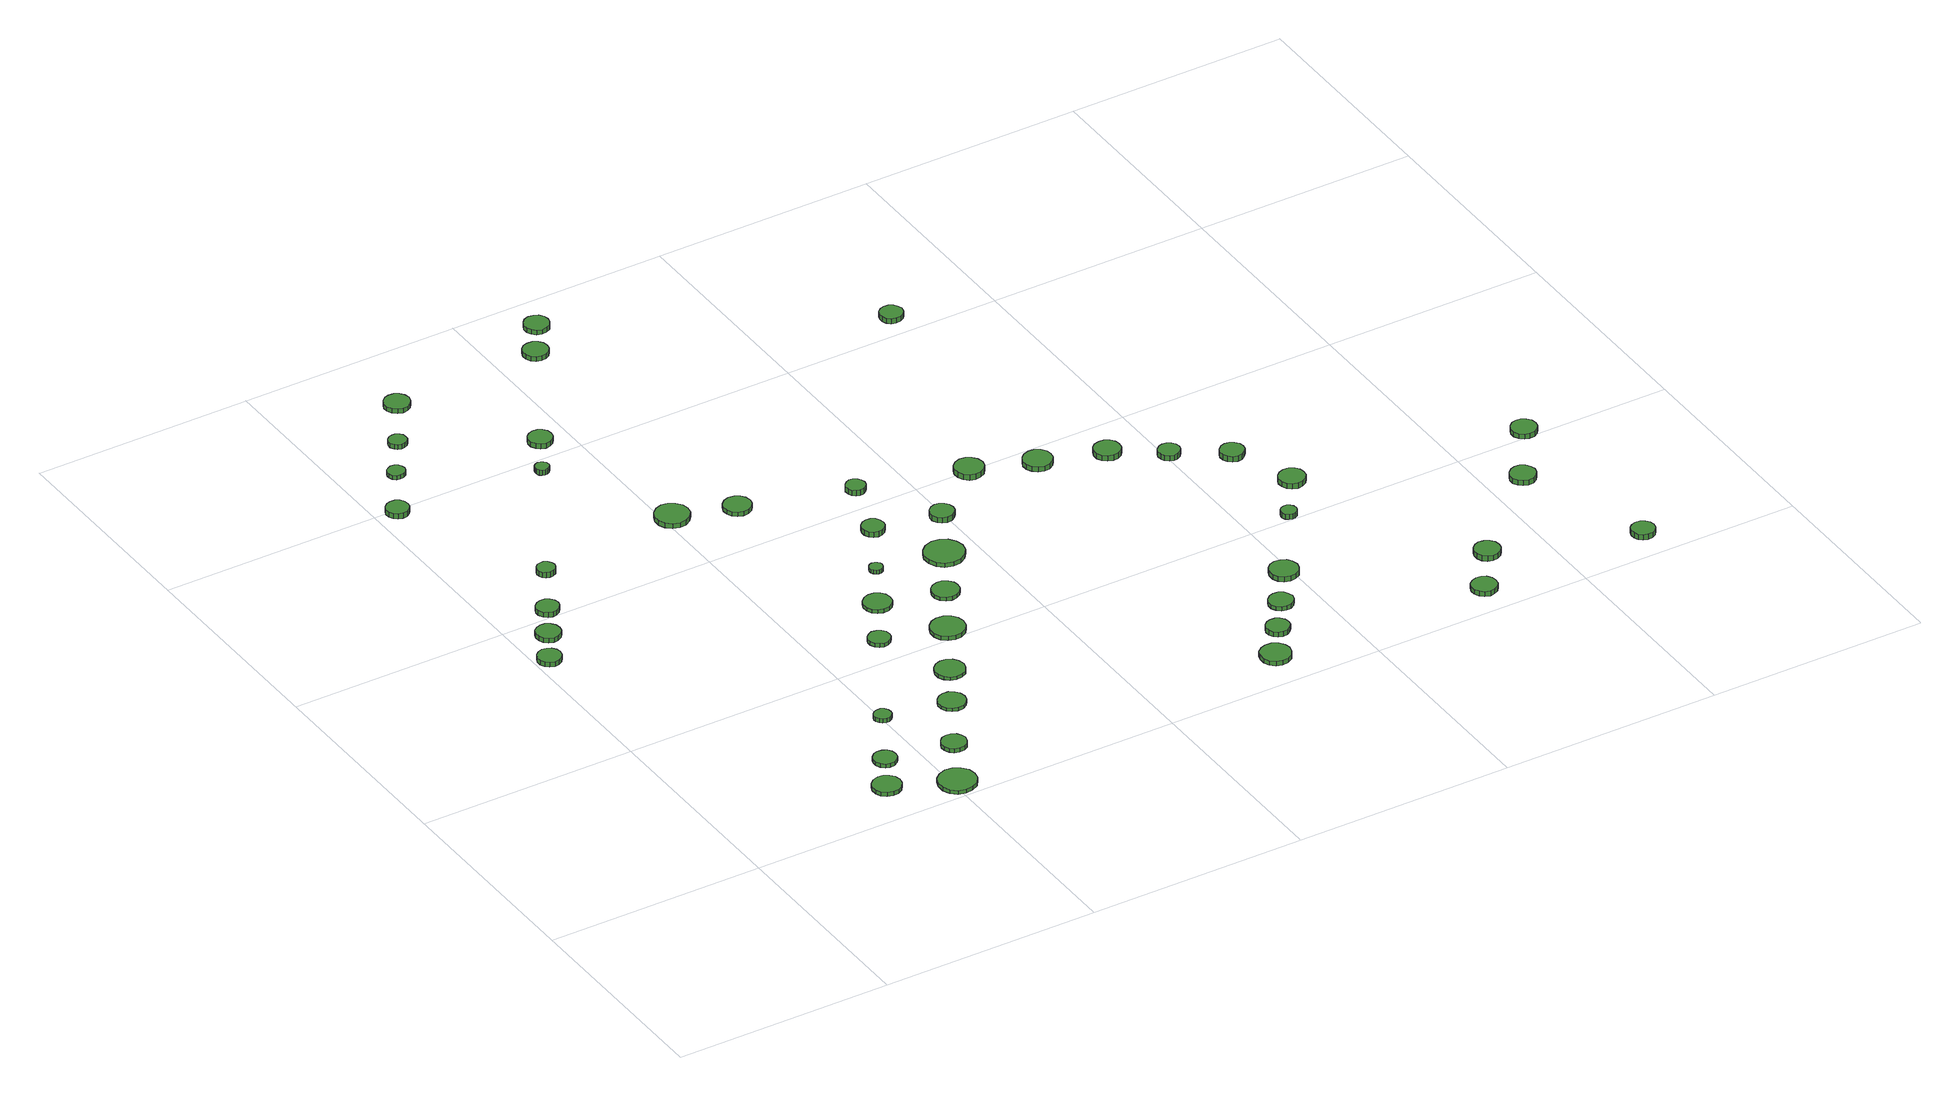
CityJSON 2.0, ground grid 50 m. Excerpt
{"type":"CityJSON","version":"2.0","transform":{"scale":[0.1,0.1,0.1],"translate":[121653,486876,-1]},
"CityObjects":{
"tree1":{"type":"SolitaryVegetationObject","attributes":{"function":"something"},"geometry":[{"type":"MultiSurface","lod":"1","boundaries":[[[0,1,2,3,4,5,6,7,8,9,10,11,12,13,14]],[[15,16,17,18,19,20,21,22,23,24,25,26,27,28,29]],[[0,29,28,1]],[[1,28,27,2]],[[2,27,26,3]],[[3,26,25,4]],[[4,25,24,5]],[[5,24,23,6]],[[6,23,22,7]],[[7,22,21,8]],[[8,21,20,9]],[[9,20,19,10]],[[10,19,18,11]],[[11,18,17,12]],[[12,17,16,13]],[[13,16,15,14]],[[14,15,29,0]]]}]},
"tree2":{"type":"SolitaryVegetationObject","attributes":{"function":"something"},"geometry":[{"type":"MultiSurface","lod":"1","boundaries":[[[30,31,32,33,34,35,36,37,38,39,40,41,42,43,44]],[[45,46,47,48,49,50,51,52,53,54,55,56,57,58,59]],[[30,59,58,31]],[[31,58,57,32]],[[32,57,56,33]],[[33,56,55,34]],[[34,55,54,35]],[[35,54,53,36]],[[36,53,52,37]],[[37,52,51,38]],[[38,51,50,39]],[[39,50,49,40]],[[40,49,48,41]],[[41,48,47,42]],[[42,47,46,43]],[[43,46,45,44]],[[44,45,59,30]]]}]},
"tree3":{"type":"SolitaryVegetationObject","attributes":{"function":"something"},"geometry":[{"type":"MultiSurface","lod":"1","boundaries":[[[60,61,62,63,64,65,66,67,68,69,70,71,72,73,74]],[[75,76,77,78,79,80,81,82,83,84,85,86,87,88,89]],[[60,89,88,61]],[[61,88,87,62]],[[62,87,86,63]],[[63,86,85,64]],[[64,85,84,65]],[[65,84,83,66]],[[66,83,82,67]],[[67,82,81,68]],[[68,81,80,69]],[[69,80,79,70]],[[70,79,78,71]],[[71,78,77,72]],[[72,77,76,73]],[[73,76,75,74]],[[74,75,89,60]]]}]},
"tree4":{"type":"SolitaryVegetationObject","attributes":{"function":"something"},"geometry":[{"type":"MultiSurface","lod":"1","boundaries":[[[90,91,92,93,94,95,96,97,98,99,100,101,102,103,104]],[[105,106,107,108,109,110,111,112,113,114,115,116,117,118,119]],[[90,119,118,91]],[[91,118,117,92]],[[92,117,116,93]],[[93,116,115,94]],[[94,115,114,95]],[[95,114,113,96]],[[96,113,112,97]],[[97,112,111,98]],[[98,111,110,99]],[[99,110,109,100]],[[100,109,108,101]],[[101,108,107,102]],[[102,107,106,103]],[[103,106,105,104]],[[104,105,119,90]]]}]},
"tree5":{"type":"SolitaryVegetationObject","attributes":{"function":"something"},"geometry":[{"type":"MultiSurface","lod":"1","boundaries":[[[120,121,122,123,124,125,126,127,128,129,130,131,132,133,134]],[[135,136,137,138,139,140,141,142,143,144,145,146,147,148,149]],[[120,149,148,121]],[[121,148,147,122]],[[122,147,146,123]],[[123,146,145,124]],[[124,145,144,125]],[[125,144,143,126]],[[126,143,142,127]],[[127,142,141,128]],[[128,141,140,129]],[[129,140,139,130]],[[130,139,138,131]],[[131,138,137,132]],[[132,137,136,133]],[[133,136,135,134]],[[134,135,149,120]]]}]},
"tree6":{"type":"SolitaryVegetationObject","attributes":{"function":"something"},"geometry":[{"type":"MultiSurface","lod":"1","boundaries":[[[150,151,152,153,154,155,156,157,158,159,160,161,162,163,164]],[[165,166,167,168,169,170,171,172,173,174,175,176,177,178,179]],[[150,179,178,151]],[[151,178,177,152]],[[152,177,176,153]],[[153,176,175,154]],[[154,175,174,155]],[[155,174,173,156]],[[156,173,172,157]],[[157,172,171,158]],[[158,171,170,159]],[[159,170,169,160]],[[160,169,168,161]],[[161,168,167,162]],[[162,167,166,163]],[[163,166,165,164]],[[164,165,179,150]]]}]},
"tree7":{"type":"SolitaryVegetationObject","attributes":{"function":"something"},"geometry":[{"type":"MultiSurface","lod":"1","boundaries":[[[180,181,182,183,184,185,186,187,188,189,190,191,192,193,194]],[[195,196,197,198,199,200,201,202,203,204,205,206,207,208,209]],[[180,209,208,181]],[[181,208,207,182]],[[182,207,206,183]],[[183,206,205,184]],[[184,205,204,185]],[[185,204,203,186]],[[186,203,202,187]],[[187,202,201,188]],[[188,201,200,189]],[[189,200,199,190]],[[190,199,198,191]],[[191,198,197,192]],[[192,197,196,193]],[[193,196,195,194]],[[194,195,209,180]]]}]},
"tree8":{"type":"SolitaryVegetationObject","attributes":{"function":"something"},"geometry":[{"type":"MultiSurface","lod":"1","boundaries":[[[210,211,212,213,214,215,216,217,218,219,220,221,222,223,224]],[[225,226,227,228,229,230,231,232,233,234,235,236,237,238,239]],[[210,239,238,211]],[[211,238,237,212]],[[212,237,236,213]],[[213,236,235,214]],[[214,235,234,215]],[[215,234,233,216]],[[216,233,232,217]],[[217,232,231,218]],[[218,231,230,219]],[[219,230,229,220]],[[220,229,228,221]],[[221,228,227,222]],[[222,227,226,223]],[[223,226,225,224]],[[224,225,239,210]]]}]},
"tree9":{"type":"SolitaryVegetationObject","attributes":{"function":"something"},"geometry":[{"type":"MultiSurface","lod":"1","boundaries":[[[240,241,242,243,244,245,246,247,248,249,250,251,252,253,254]],[[255,256,257,258,259,260,261,262,263,264,265,266,267,268,269]],[[240,269,268,241]],[[241,268,267,242]],[[242,267,266,243]],[[243,266,265,244]],[[244,265,264,245]],[[245,264,263,246]],[[246,263,262,247]],[[247,262,261,248]],[[248,261,260,249]],[[249,260,259,250]],[[250,259,258,251]],[[251,258,257,252]],[[252,257,256,253]],[[253,256,255,254]],[[254,255,269,240]]]}]},
"tree10":{"type":"SolitaryVegetationObject","attributes":{"function":"something"},"geometry":[{"type":"MultiSurface","lod":"1","boundaries":[[[270,271,272,273,274,275,276,277,278,279,280,281,282,283,284]],[[285,286,287,288,289,290,291,292,293,294,295,296,297,298,299]],[[270,299,298,271]],[[271,298,297,272]],[[272,297,296,273]],[[273,296,295,274]],[[274,295,294,275]],[[275,294,293,276]],[[276,293,292,277]],[[277,292,291,278]],[[278,291,290,279]],[[279,290,289,280]],[[280,289,288,281]],[[281,288,287,282]],[[282,287,286,283]],[[283,286,285,284]],[[284,285,299,270]]]}]},
"tree11":{"type":"SolitaryVegetationObject","attributes":{"function":"something"},"geometry":[{"type":"MultiSurface","lod":"1","boundaries":[[[300,301,302,303,304,305,306,307,308,309,310,311,312,313,314]],[[315,316,317,318,319,320,321,322,323,324,325,326,327,328,329]],[[300,329,328,301]],[[301,328,327,302]],[[302,327,326,303]],[[303,326,325,304]],[[304,325,324,305]],[[305,324,323,306]],[[306,323,322,307]],[[307,322,321,308]],[[308,321,320,309]],[[309,320,319,310]],[[310,319,318,311]],[[311,318,317,312]],[[312,317,316,313]],[[313,316,315,314]],[[314,315,329,300]]]}]},
"tree12":{"type":"SolitaryVegetationObject","attributes":{"function":"something"},"geometry":[{"type":"MultiSurface","lod":"1","boundaries":[[[330,331,332,333,334,335,336,337,338,339,340,341,342,343,344]],[[345,346,347,348,349,350,351,352,353,354,355,356,357,358,359]],[[330,359,358,331]],[[331,358,357,332]],[[332,357,356,333]],[[333,356,355,334]],[[334,355,354,335]],[[335,354,353,336]],[[336,353,352,337]],[[337,352,351,338]],[[338,351,350,339]],[[339,350,349,340]],[[340,349,348,341]],[[341,348,347,342]],[[342,347,346,343]],[[343,346,345,344]],[[344,345,359,330]]]}]},
"tree13":{"type":"SolitaryVegetationObject","attributes":{"function":"something"},"geometry":[{"type":"MultiSurface","lod":"1","boundaries":[[[360,361,362,363,364,365,366,367,368,369,370,371,372,373,374]],[[375,376,377,378,379,380,381,382,383,384,385,386,387,388,389]],[[360,389,388,361]],[[361,388,387,362]],[[362,387,386,363]],[[363,386,385,364]],[[364,385,384,365]],[[365,384,383,366]],[[366,383,382,367]],[[367,382,381,368]],[[368,381,380,369]],[[369,380,379,370]],[[370,379,378,371]],[[371,378,377,372]],[[372,377,376,373]],[[373,376,375,374]],[[374,375,389,360]]]}]},
"tree14":{"type":"SolitaryVegetationObject","attributes":{"function":"something"},"geometry":[{"type":"MultiSurface","lod":"1","boundaries":[[[390,391,392,393,394,395,396,397,398,399,400,401,402,403,404]],[[405,406,407,408,409,410,411,412,413,414,415,416,417,418,419]],[[390,419,418,391]],[[391,418,417,392]],[[392,417,416,393]],[[393,416,415,394]],[[394,415,414,395]],[[395,414,413,396]],[[396,413,412,397]],[[397,412,411,398]],[[398,411,410,399]],[[399,410,409,400]],[[400,409,408,401]],[[401,408,407,402]],[[402,407,406,403]],[[403,406,405,404]],[[404,405,419,390]]]}]},
"tree15":{"type":"SolitaryVegetationObject","attributes":{"function":"something"},"geometry":[{"type":"MultiSurface","lod":"1","boundaries":[[[420,421,422,423,424,425,426,427,428,429,430,431,432,433,434]],[[435,436,437,438,439,440,441,442,443,444,445,446,447,448,449]],[[420,449,448,421]],[[421,448,447,422]],[[422,447,446,423]],[[423,446,445,424]],[[424,445,444,425]],[[425,444,443,426]],[[426,443,442,427]],[[427,442,441,428]],[[428,441,440,429]],[[429,440,439,430]],[[430,439,438,431]],[[431,438,437,432]],[[432,437,436,433]],[[433,436,435,434]],[[434,435,449,420]]]}]},
"tree16":{"type":"SolitaryVegetationObject","attributes":{"function":"something"},"geometry":[{"type":"MultiSurface","lod":"1","boundaries":[[[450,451,452,453,454,455,456,457,458,459,460,461,462,463,464]],[[465,466,467,468,469,470,471,472,473,474,475,476,477,478,479]],[[450,479,478,451]],[[451,478,477,452]],[[452,477,476,453]],[[453,476,475,454]],[[454,475,474,455]],[[455,474,473,456]],[[456,473,472,457]],[[457,472,471,458]],[[458,471,470,459]],[[459,470,469,460]],[[460,469,468,461]],[[461,468,467,462]],[[462,467,466,463]],[[463,466,465,464]],[[464,465,479,450]]]}]},
"tree17":{"type":"SolitaryVegetationObject","attributes":{"function":"something"},"geometry":[{"type":"MultiSurface","lod":"1","boundaries":[[[480,481,482,483,484,485,486,487,488,489,490,491,492,493,494]],[[495,496,497,498,499,500,501,502,503,504,505,506,507,508,509]],[[480,509,508,481]],[[481,508,507,482]],[[482,507,506,483]],[[483,506,505,484]],[[484,505,504,485]],[[485,504,503,486]],[[486,503,502,487]],[[487,502,501,488]],[[488,501,500,489]],[[489,500,499,490]],[[490,499,498,491]],[[491,498,497,492]],[[492,497,496,493]],[[493,496,495,494]],[[494,495,509,480]]]}]},
"tree18":{"type":"SolitaryVegetationObject","attributes":{"function":"something"},"geometry":[{"type":"MultiSurface","lod":"1","boundaries":[[[510,511,512,513,514,515,516,517,518,519,520,521,522,523,524]],[[525,526,527,528,529,530,531,532,533,534,535,536,537,538,539]],[[510,539,538,511]],[[511,538,537,512]],[[512,537,536,513]],[[513,536,535,514]],[[514,535,534,515]],[[515,534,533,516]],[[516,533,532,517]],[[517,532,531,518]],[[518,531,530,519]],[[519,530,529,520]],[[520,529,528,521]],[[521,528,527,522]],[[522,527,526,523]],[[523,526,525,524]],[[524,525,539,510]]]}]},
"tree19":{"type":"SolitaryVegetationObject","attributes":{"function":"something"},"geometry":[{"type":"MultiSurface","lod":"1","boundaries":[[[540,541,542,543,544,545,546,547,548,549,550,551,552,553,554]],[[555,556,557,558,559,560,561,562,563,564,565,566,567,568,569]],[[540,569,568,541]],[[541,568,567,542]],[[542,567,566,543]],[[543,566,565,544]],[[544,565,564,545]],[[545,564,563,546]],[[546,563,562,547]],[[547,562,561,548]],[[548,561,560,549]],[[549,560,559,550]],[[550,559,558,551]],[[551,558,557,552]],[[552,557,556,553]],[[553,556,555,554]],[[554,555,569,540]]]}]},
"tree20":{"type":"SolitaryVegetationObject","attributes":{"function":"something"},"geometry":[{"type":"MultiSurface","lod":"1","boundaries":[[[570,571,572,573,574,575,576,577,578,579,580,581,582,583,584]],[[585,586,587,588,589,590,591,592,593,594,595,596,597,598,599]],[[570,599,598,571]],[[571,598,597,572]],[[572,597,596,573]],[[573,596,595,574]],[[574,595,594,575]],[[575,594,593,576]],[[576,593,592,577]],[[577,592,591,578]],[[578,591,590,579]],[[579,590,589,580]],[[580,589,588,581]],[[581,588,587,582]],[[582,587,586,583]],[[583,586,585,584]],[[584,585,599,570]]]}]},
"tree21":{"type":"SolitaryVegetationObject","attributes":{"function":"something"},"geometry":[{"type":"MultiSurface","lod":"1","boundaries":[[[600,601,602,603,604,605,606,607,608,609,610,611,612,613,614]],[[615,616,617,618,619,620,621,622,623,624,625,626,627,628,629]],[[600,629,628,601]],[[601,628,627,602]],[[602,627,626,603]],[[603,626,625,604]],[[604,625,624,605]],[[605,624,623,606]],[[606,623,622,607]],[[607,622,621,608]],[[608,621,620,609]],[[609,620,619,610]],[[610,619,618,611]],[[611,618,617,612]],[[612,617,616,613]],[[613,616,615,614]],[[614,615,629,600]]]}]},
"tree22":{"type":"SolitaryVegetationObject","attributes":{"function":"something"},"geometry":[{"type":"MultiSurface","lod":"1","boundaries":[[[630,631,632,633,634,635,636,637,638,639,640,641,642,643,644]],[[645,646,647,648,649,650,651,652,653,654,655,656,657,658,659]],[[630,659,658,631]],[[631,658,657,632]],[[632,657,656,633]],[[633,656,655,634]],[[634,655,654,635]],[[635,654,653,636]],[[636,653,652,637]],[[637,652,651,638]],[[638,651,650,639]],[[639,650,649,640]],[[640,649,648,641]],[[641,648,647,642]],[[642,647,646,643]],[[643,646,645,644]],[[644,645,659,630]]]}]},
"tree23":{"type":"SolitaryVegetationObject","attributes":{"function":"something"},"geometry":[{"type":"MultiSurface","lod":"1","boundaries":[[[660,661,662,663,664,665,666,667,668,669,670,671,672,673,674]],[[675,676,677,678,679,680,681,682,683,684,685,686,687,688,689]],[[660,689,688,661]],[[661,688,687,662]],[[662,687,686,663]],[[663,686,685,664]],[[664,685,684,665]],[[665,684,683,666]],[[666,683,682,667]],[[667,682,681,668]],[[668,681,680,669]],[[669,680,679,670]],[[670,679,678,671]],[[671,678,677,672]],[[672,677,676,673]],[[673,676,675,674]],[[674,675,689,660]]]}]},
"tree24":{"type":"SolitaryVegetationObject","attributes":{"function":"something"},"geometry":[{"type":"MultiSurface","lod":"1","boundaries":[[[690,691,692,693,694,695,696,697,698,699,700,701,702,703,704]],[[705,706,707,708,709,710,711,712,713,714,715,716,717,718,719]],[[690,719,718,691]],[[691,718,717,692]],[[692,717,716,693]],[[693,716,715,694]],[[694,715,714,695]],[[695,714,713,696]],[[696,713,712,697]],[[697,712,711,698]],[[698,711,710,699]],[[699,710,709,700]],[[700,709,708,701]],[[701,708,707,702]],[[702,707,706,703]],[[703,706,705,704]],[[704,705,719,690]]]}]},
"tree25":{"type":"SolitaryVegetationObject","attributes":{"function":"something"},"geometry":[{"type":"MultiSurface","lod":"1","boundaries":[[[720,721,722,723,724,725,726,727,728,729,730,731,732,733,734]],[[735,736,737,738,739,740,741,742,743,744,745,746,747,748,749]],[[720,749,748,721]],[[721,748,747,722]],[[722,747,746,723]],[[723,746,745,724]],[[724,745,744,725]],[[725,744,743,726]],[[726,743,742,727]],[[727,742,741,728]],[[728,741,740,729]],[[729,740,739,730]],[[730,739,738,731]],[[731,738,737,732]],[[732,737,736,733]],[[733,736,735,734]],[[734,735,749,720]]]}]},
"tree26":{"type":"SolitaryVegetationObject","attributes":{"function":"something"},"geometry":[{"type":"MultiSurface","lod":"1","boundaries":[[[750,751,752,753,754,755,756,757,758,759,760,761,762,763,764]],[[765,766,767,768,769,770,771,772,773,774,775,776,777,778,779]],[[750,779,778,751]],[[751,778,777,752]],[[752,777,776,753]],[[753,776,775,754]],[[754,775,774,755]],[[755,774,773,756]],[[756,773,772,757]],[[757,772,771,758]],[[758,771,770,759]],[[759,770,769,760]],[[760,769,768,761]],[[761,768,767,762]],[[762,767,766,763]],[[763,766,765,764]],[[764,765,779,750]]]}]},
"tree27":{"type":"SolitaryVegetationObject","attributes":{"function":"something"},"geometry":[{"type":"MultiSurface","lod":"1","boundaries":[[[780,781,782,783,784,785,786,787,788,789,790,791,792,793,794]],[[795,796,797,798,799,800,801,802,803,804,805,806,807,808,809]],[[780,809,808,781]],[[781,808,807,782]],[[782,807,806,783]],[[783,806,805,784]],[[784,805,804,785]],[[785,804,803,786]],[[786,803,802,787]],[[787,802,801,788]],[[788,801,800,789]],[[789,800,799,790]],[[790,799,798,791]],[[791,798,797,792]],[[792,797,796,793]],[[793,796,795,794]],[[794,795,809,780]]]}]},
"tree28":{"type":"SolitaryVegetationObject","attributes":{"function":"something"},"geometry":[{"type":"MultiSurface","lod":"1","boundaries":[[[810,811,812,813,814,815,816,817,818,819,820,821,822,823,824]],[[825,826,827,828,829,830,831,832,833,834,835,836,837,838,839]],[[810,839,838,811]],[[811,838,837,812]],[[812,837,836,813]],[[813,836,835,814]],[[814,835,834,815]],[[815,834,833,816]],[[816,833,832,817]],[[817,832,831,818]],[[818,831,830,819]],[[819,830,829,820]],[[820,829,828,821]],[[821,828,827,822]],[[822,827,826,823]],[[823,826,825,824]],[[824,825,839,810]]]}]},
"tree29":{"type":"SolitaryVegetationObject","attributes":{"function":"something"},"geometry":[{"type":"MultiSurface","lod":"1","boundaries":[[[840,841,842,843,844,845,846,847,848,849,850,851,852,853,854]],[[855,856,857,858,859,860,861,862,863,864,865,866,867,868,869]],[[840,869,868,841]],[[841,868,867,842]],[[842,867,866,843]],[[843,866,865,844]],[[844,865,864,845]],[[845,864,863,846]],[[846,863,862,847]],[[847,862,861,848]],[[848,861,860,849]],[[849,860,859,850]],[[850,859,858,851]],[[851,858,857,852]],[[852,857,856,853]],[[853,856,855,854]],[[854,855,869,840]]]}]},
"tree30":{"type":"SolitaryVegetationObject","attributes":{"function":"something"},"geometry":[{"type":"MultiSurface","lod":"1","boundaries":[[[870,871,872,873,874,875,876,877,878,879,880,881,882,883,884]],[[885,886,887,888,889,890,891,892,893,894,895,896,897,898,899]],[[870,899,898,871]],[[871,898,897,872]],[[872,897,896,873]],[[873,896,895,874]],[[874,895,894,875]],[[875,894,893,876]],[[876,893,892,877]],[[877,892,891,878]],[[878,891,890,879]],[[879,890,889,880]],[[880,889,888,881]],[[881,888,887,882]],[[882,887,886,883]],[[883,886,885,884]],[[884,885,899,870]]]}]},
"tree31":{"type":"SolitaryVegetationObject","attributes":{"function":"something"},"geometry":[{"type":"MultiSurface","lod":"1","boundaries":[[[900,901,902,903,904,905,906,907,908,909,910,911,912,913,914]],[[915,916,917,918,919,920,921,922,923,924,925,926,927,928,929]],[[900,929,928,901]],[[901,928,927,902]],[[902,927,926,903]],[[903,926,925,904]],[[904,925,924,905]],[[905,924,923,906]],[[906,923,922,907]],[[907,922,921,908]],[[908,921,920,909]],[[909,920,919,910]],[[910,919,918,911]],[[911,918,917,912]],[[912,917,916,913]],[[913,916,915,914]],[[914,915,929,900]]]}]},
"tree32":{"type":"SolitaryVegetationObject","attributes":{"function":"something"},"geometry":[{"type":"MultiSurface","lod":"1","boundaries":[[[930,931,932,933,934,935,936,937,938,939,940,941,942,943,944]],[[945,946,947,948,949,950,951,952,953,954,955,956,957,958,959]],[[930,959,958,931]],[[931,958,957,932]],[[932,957,956,933]],[[933,956,955,934]],[[934,955,954,935]],[[935,954,953,936]],[[936,953,952,937]],[[937,952,951,938]],[[938,951,950,939]],[[939,950,949,940]],[[940,949,948,941]],[[941,948,947,942]],[[942,947,946,943]],[[943,946,945,944]],[[944,945,959,930]]]}]},
"tree33":{"type":"SolitaryVegetationObject","attributes":{"function":"something"},"geometry":[{"type":"MultiSurface","lod":"1","boundaries":[[[960,961,962,963,964,965,966,967,968,969,970,971,972,973,974]],[[975,976,977,978,979,980,981,982,983,984,985,986,987,988,989]],[[960,989,988,961]],[[961,988,987,962]],[[962,987,986,963]],[[963,986,985,964]],[[964,985,984,965]],[[965,984,983,966]],[[966,983,982,967]],[[967,982,981,968]],[[968,981,980,969]],[[969,980,979,970]],[[970,979,978,971]],[[971,978,977,972]],[[972,977,976,973]],[[973,976,975,974]],[[974,975,989,960]]]}]},
"tree34":{"type":"SolitaryVegetationObject","attributes":{"function":"something"},"geometry":[{"type":"MultiSurface","lod":"1","boundaries":[[[990,991,992,993,994,995,996,997,998,999,1000,1001,1002,1003,1004]],[[1005,1006,1007,1008,1009,1010,1011,1012,1013,1014,1015,1016,1017,1018,1019]],[[990,1019,1018,991]],[[991,1018,1017,992]],[[992,1017,1016,993]],[[993,1016,1015,994]],[[994,1015,1014,995]],[[995,1014,1013,996]],[[996,1013,1012,997]],[[997,1012,1011,998]],[[998,1011,1010,999]],[[999,1010,1009,1000]],[[1000,1009,1008,1001]],[[1001,1008,1007,1002]],[[1002,1007,1006,1003]],[[1003,1006,1005,1004]],[[1004,1005,1019,990]]]}]},
"tree35":{"type":"SolitaryVegetationObject","attributes":{"function":"something"},"geometry":[{"type":"MultiSurface","lod":"1","boundaries":[[[1020,1021,1022,1023,1024,1025,1026,1027,1028,1029,1030,1031,1032,1033,1034]],[[1035,1036,1037,1038,1039,1040,1041,1042,1043,1044,1045,1046,1047,1048,1049]],[[1020,1049,1048,1021]],[[1021,1048,1047,1022]],[[1022,1047,1046,1023]],[[1023,1046,1045,1024]],[[1024,1045,1044,1025]],[[1025,1044,1043,1026]],[[1026,1043,1042,1027]],[[1027,1042,1041,1028]],[[1028,1041,1040,1029]],[[1029,1040,1039,1030]],[[1030,1039,1038,1031]],[[1031,1038,1037,1032]],[[1032,1037,1036,1033]],[[1033,1036,1035,1034]],[[1034,1035,1049,1020]]]}]},
"tree36":{"type":"SolitaryVegetationObject","attributes":{"function":"something"},"geometry":[{"type":"MultiSurface","lod":"1","boundaries":[[[1050,1051,1052,1053,1054,1055,1056,1057,1058,1059,1060,1061,1062,1063,1064]],[[1065,1066,1067,1068,1069,1070,1071,1072,1073,1074,1075,1076,1077,1078,1079]],[[1050,1079,1078,1051]],[[1051,1078,1077,1052]],[[1052,1077,1076,1053]],[[1053,1076,1075,1054]],[[1054,1075,1074,1055]],[[1055,1074,1073,1056]],[[1056,1073,1072,1057]],[[1057,1072,1071,1058]],[[1058,1071,1070,1059]],[[1059,1070,1069,1060]],[[1060,1069,1068,1061]],[[1061,1068,1067,1062]],[[1062,1067,1066,1063]],[[1063,1066,1065,1064]],[[1064,1065,1079,1050]]]}]},
"tree37":{"type":"SolitaryVegetationObject","attributes":{"function":"something"},"geometry":[{"type":"MultiSurface","lod":"1","boundaries":[[[1080,1081,1082,1083,1084,1085,1086,1087,1088,1089,1090,1091,1092,1093,1094]],[[1095,1096,1097,1098,1099,1100,1101,1102,1103,1104,1105,1106,1107,1108,1109]],[[1080,1109,1108,1081]],[[1081,1108,1107,1082]],[[1082,1107,1106,1083]],[[1083,1106,1105,1084]],[[1084,1105,1104,1085]],[[1085,1104,1103,1086]],[[1086,1103,1102,1087]],[[1087,1102,1101,1088]],[[1088,1101,1100,1089]],[[1089,1100,1099,1090]],[[1090,1099,1098,1091]],[[1091,1098,1097,1092]],[[1092,1097,1096,1093]],[[1093,1096,1095,1094]],[[1094,1095,1109,1080]]]}]},
"tree38":{"type":"SolitaryVegetationObject","attributes":{"function":"something"},"geometry":[{"type":"MultiSurface","lod":"1","boundaries":[[[1110,1111,1112,1113,1114,1115,1116,1117,1118,1119,1120,1121,1122,1123,1124]],[[1125,1126,1127,1128,1129,1130,1131,1132,1133,1134,1135,1136,1137,1138,1139]],[[1110,1139,1138,1111]],[[1111,1138,1137,1112]],[[1112,1137,1136,1113]],[[1113,1136,1135,1114]],[[1114,1135,1134,1115]],[[1115,1134,1133,1116]],[[1116,1133,1132,1117]],[[1117,1132,1131,1118]],[[1118,1131,1130,1119]],[[1119,1130,1129,1120]],[[1120,1129,1128,1121]],[[1121,1128,1127,1122]],[[1122,1127,1126,1123]],[[1123,1126,1125,1124]],[[1124,1125,1139,1110]]]}]},
"tree39":{"type":"SolitaryVegetationObject","attributes":{"function":"something"},"geometry":[{"type":"MultiSurface","lod":"1","boundaries":[[[1140,1141,1142,1143,1144,1145,1146,1147,1148,1149,1150,1151,1152,1153,1154]],[[1155,1156,1157,1158,1159,1160,1161,1162,1163,1164,1165,1166,1167,1168,1169]],[[1140,1169,1168,1141]],[[1141,1168,1167,1142]],[[1142,1167,1166,1143]],[[1143,1166,1165,1144]],[[1144,1165,1164,1145]],[[1145,1164,1163,1146]],[[1146,1163,1162,1147]],[[1147,1162,1161,1148]],[[1148,1161,1160,1149]],[[1149,1160,1159,1150]],[[1150,1159,1158,1151]],[[1151,1158,1157,1152]],[[1152,1157,1156,1153]],[[1153,1156,1155,1154]],[[1154,1155,1169,1140]]]}]},
"tree40":{"type":"SolitaryVegetationObject","attributes":{"function":"something"},"geometry":[{"type":"MultiSurface","lod":"1","boundaries":[[[1170,1171,1172,1173,1174,1175,1176,1177,1178,1179,1180,1181,1182,1183,1184]],[[1185,1186,1187,1188,1189,1190,1191,1192,1193,1194,1195,1196,1197,1198,1199]],[[1170,1199,1198,1171]],[[1171,1198,1197,1172]],[[1172,1197,1196,1173]],[[1173,1196,1195,1174]],[[1174,1195,1194,1175]],[[1175,1194,1193,1176]],[[1176,1193,1192,1177]],[[1177,1192,1191,1178]],[[1178,1191,1190,1179]],[[1179,1190,1189,1180]],[[1180,1189,1188,1181]],[[1181,1188,1187,1182]],[[1182,1187,1186,1183]],[[1183,1186,1185,1184]],[[1184,1185,1199,1170]]]}]},
"tree41":{"type":"SolitaryVegetationObject","attributes":{"function":"something"},"geometry":[{"type":"MultiSurface","lod":"1","boundaries":[[[1200,1201,1202,1203,1204,1205,1206,1207,1208,1209,1210,1211,1212,1213,1214]],[[1215,1216,1217,1218,1219,1220,1221,1222,1223,1224,1225,1226,1227,1228,1229]],[[1200,1229,1228,1201]],[[1201,1228,1227,1202]],[[1202,1227,1226,1203]],[[1203,1226,1225,1204]],[[1204,1225,1224,1205]],[[1205,1224,1223,1206]],[[1206,1223,1222,1207]],[[1207,1222,1221,1208]],[[1208,1221,1220,1209]],[[1209,1220,1219,1210]],[[1210,1219,1218,1211]],[[1211,1218,1217,1212]],[[1212,1217,1216,1213]],[[1213,1216,1215,1214]],[[1214,1215,1229,1200]]]}]},
"tree42":{"type":"SolitaryVegetationObject","attributes":{"function":"something"},"geometry":[{"type":"MultiSurface","lod":"1","boundaries":[[[1230,1231,1232,1233,1234,1235,1236,1237,1238,1239,1240,1241,1242,1243,1244]],[[1245,1246,1247,1248,1249,1250,1251,1252,1253,1254,1255,1256,1257,1258,1259]],[[1230,1259,1258,1231]],[[1231,1258,1257,1232]],[[1232,1257,1256,1233]],[[1233,1256,1255,1234]],[[1234,1255,1254,1235]],[[1235,1254,1253,1236]],[[1236,1253,1252,1237]],[[1237,1252,1251,1238]],[[1238,1251,1250,1239]],[[1239,1250,1249,1240]],[[1240,1249,1248,1241]],[[1241,1248,1247,1242]],[[1242,1247,1246,1243]],[[1243,1246,1245,1244]],[[1244,1245,1259,1230]]]}]},
"tree43":{"type":"SolitaryVegetationObject","attributes":{"function":"something"},"geometry":[{"type":"MultiSurface","lod":"1","boundaries":[[[1260,1261,1262,1263,1264,1265,1266,1267,1268,1269,1270,1271,1272,1273,1274]],[[1275,1276,1277,1278,1279,1280,1281,1282,1283,1284,1285,1286,1287,1288,1289]],[[1260,1289,1288,1261]],[[1261,1288,1287,1262]],[[1262,1287,1286,1263]],[[1263,1286,1285,1264]],[[1264,1285,1284,1265]],[[1265,1284,1283,1266]],[[1266,1283,1282,1267]],[[1267,1282,1281,1268]],[[1268,1281,1280,1269]],[[1269,1280,1279,1270]],[[1270,1279,1278,1271]],[[1271,1278,1277,1272]],[[1272,1277,1276,1273]],[[1273,1276,1275,1274]],[[1274,1275,1289,1260]]]}]},
"tree44":{"type":"SolitaryVegetationObject","attributes":{"function":"something"},"geometry":[{"type":"MultiSurface","lod":"1","boundaries":[[[1290,1291,1292,1293,1294,1295,1296,1297,1298,1299,1300,1301,1302,1303,1304]],[[1305,1306,1307,1308,1309,1310,1311,1312,1313,1314,1315,1316,1317,1318,1319]],[[1290,1319,1318,1291]],[[1291,1318,1317,1292]],[[1292,1317,1316,1293]],[[1293,1316,1315,1294]],[[1294,1315,1314,1295]],[[1295,1314,1313,1296]],[[1296,1313,1312,1297]],[[1297,1312,1311,1298]],[[1298,1311,1310,1299]],[[1299,1310,1309,1300]],[[1300,1309,1308,1301]],[[1301,1308,1307,1302]],[[1302,1307,1306,1303]],[[1303,1306,1305,1304]],[[1304,1305,1319,1290]]]}]},
"tree45":{"type":"SolitaryVegetationObject","attributes":{"function":"something"},"geometry":[{"type":"MultiSurface","lod":"1","boundaries":[[[1320,1321,1322,1323,1324,1325,1326,1327,1328,1329,1330,1331,1332,1333,1334]],[[1335,1336,1337,1338,1339,1340,1341,1342,1343,1344,1345,1346,1347,1348,1349]],[[1320,1349,1348,1321]],[[1321,1348,1347,1322]],[[1322,1347,1346,1323]],[[1323,1346,1345,1324]],[[1324,1345,1344,1325]],[[1325,1344,1343,1326]],[[1326,1343,1342,1327]],[[1327,1342,1341,1328]],[[1328,1341,1340,1329]],[[1329,1340,1339,1330]],[[1330,1339,1338,1331]],[[1331,1338,1337,1332]],[[1332,1337,1336,1333]],[[1333,1336,1335,1334]],[[1334,1335,1349,1320]]]}]},
"tree46":{"type":"SolitaryVegetationObject","attributes":{"function":"something"},"geometry":[{"type":"MultiSurface","lod":"1","boundaries":[[[1350,1351,1352,1353,1354,1355,1356,1357,1358,1359,1360,1361,1362,1363,1364]],[[1365,1366,1367,1368,1369,1370,1371,1372,1373,1374,1375,1376,1377,1378,1379]],[[1350,1379,1378,1351]],[[1351,1378,1377,1352]],[[1352,1377,1376,1353]],[[1353,1376,1375,1354]],[[1354,1375,1374,1355]],[[1355,1374,1373,1356]],[[1356,1373,1372,1357]],[[1357,1372,1371,1358]],[[1358,1371,1370,1359]],[[1359,1370,1369,1360]],[[1360,1369,1368,1361]],[[1361,1368,1367,1362]],[[1362,1367,1366,1363]],[[1363,1366,1365,1364]],[[1364,1365,1379,1350]]]}]},
"tree47":{"type":"SolitaryVegetationObject","attributes":{"function":"something"},"geometry":[{"type":"MultiSurface","lod":"1","boundaries":[[[1380,1381,1382,1383,1384,1385,1386,1387,1388,1389,1390,1391,1392,1393,1394]],[[1395,1396,1397,1398,1399,1400,1401,1402,1403,1404,1405,1406,1407,1408,1409]],[[1380,1409,1408,1381]],[[1381,1408,1407,1382]],[[1382,1407,1406,1383]],[[1383,1406,1405,1384]],[[1384,1405,1404,1385]],[[1385,1404,1403,1386]],[[1386,1403,1402,1387]],[[1387,1402,1401,1388]],[[1388,1401,1400,1389]],[[1389,1400,1399,1390]],[[1390,1399,1398,1391]],[[1391,1398,1397,1392]],[[1392,1397,1396,1393]],[[1393,1396,1395,1394]],[[1394,1395,1409,1380]]]}]}
},
"vertices":[
[60,870,17],[58,881,17],[51,890,17],[42,895,17],[31,897,17],[20,893,17],[12,886,17],[7,876,17],[7,864,17],[12,854,17],[20,847,17],[31,843,17],[42,845,17],[51,850,17],[58,859,17],[58,859,6],[51,850,6],[42,845,6],[31,843,6],[20,847,6],[12,854,6],[7,864,6],[7,876,6],[12,886,6],[20,893,6],[31,897,6],[42,895,6],[51,890,6],[58,881,6],[60,870,6],
[105,946,17],[103,958,17],[96,967,17],[86,973,17],[75,974,17],[64,970,17],[55,963,17],[51,952,17],[51,941,17],[55,930,17],[64,923,17],[75,919,17],[86,920,17],[96,926,17],[103,935,17],[103,935,6],[96,926,6],[86,920,6],[75,919,6],[64,923,6],[55,930,6],[51,941,6],[51,952,6],[55,963,6],[64,970,6],[75,974,6],[86,973,6],[96,967,6],[103,958,6],[105,946,6],
[409,109,16],[406,122,16],[398,132,16],[387,139,16],[374,140,16],[361,136,16],[351,127,16],[346,115,16],[346,102,16],[351,90,16],[361,81,16],[374,77,16],[387,79,16],[398,85,16],[406,96,16],[406,96,6],[398,85,6],[387,79,6],[374,77,6],[361,81,6],[351,90,6],[346,102,6],[346,115,6],[351,127,6],[361,136,6],[374,140,6],[387,139,6],[398,132,6],[406,122,6],[409,109,6],
[150,1024,18],[148,1034,18],[141,1043,18],[132,1048,18],[122,1049,18],[112,1046,18],[104,1039,18],[99,1029,18],[99,1019,18],[104,1009,18],[112,1002,18],[122,999,18],[132,1000,18],[141,1005,18],[148,1014,18],[148,1014,6],[141,1005,6],[132,1000,6],[122,999,6],[112,1002,6],[104,1009,6],[99,1019,6],[99,1029,6],[104,1039,6],[112,1046,6],[122,1049,6],[132,1048,6],[141,1043,6],[148,1034,6],[150,1024,6],
[451,193,16],[449,204,16],[443,213,16],[433,218,16],[422,219,16],[412,216,16],[404,208,16],[400,198,16],[400,188,16],[404,178,16],[412,170,16],[422,167,16],[433,168,16],[443,174,16],[449,182,16],[449,182,7],[443,174,7],[433,168,7],[422,167,7],[412,170,7],[404,178,7],[400,188,7],[400,198,7],[404,208,7],[412,216,7],[422,219,7],[433,218,7],[443,213,7],[449,204,7],[451,193,7],
[76,1491,19],[74,1501,19],[68,1510,19],[59,1515,19],[49,1516,19],[39,1513,19],[31,1506,19],[26,1496,19],[26,1485,19],[31,1476,19],[39,1469,19],[49,1466,19],[59,1467,19],[68,1472,19],[74,1480,19],[74,1480,6],[68,1472,6],[59,1467,6],[49,1466,6],[39,1469,6],[31,1476,6],[26,1485,6],[26,1496,6],[31,1506,6],[39,1513,6],[49,1516,6],[59,1515,6],[68,1510,6],[74,1501,6],[76,1491,6],
[552,48,15],[549,65,15],[538,79,15],[523,88,15],[506,90,15],[489,84,15],[476,73,15],[469,57,15],[469,39,15],[476,23,15],[489,11,15],[506,6,15],[523,8,15],[538,16,15],[549,31,15],[549,31,6],[538,16,6],[523,8,6],[506,6,6],[489,11,6],[476,23,6],[469,39,6],[469,57,6],[476,73,6],[489,84,6],[506,90,6],[523,88,6],[538,79,6],[549,65,6],[552,48,6],
[212,1138,24],[210,1146,24],[205,1153,24],[197,1158,24],[189,1158,24],[181,1156,24],[175,1150,24],[171,1142,24],[171,1134,24],[175,1126,24],[181,1121,24],[189,1118,24],[197,1119,24],[205,1123,24],[210,1130,24],[210,1130,11],[205,1123,11],[197,1119,11],[189,1118,11],[181,1121,11],[175,1126,11],[171,1134,11],[171,1142,11],[175,1150,11],[181,1156,11],[189,1158,11],[197,1158,11],[205,1153,11],[210,1146,11],[212,1138,11],
[522,328,17],[521,336,17],[516,343,17],[509,347,17],[501,347,17],[493,345,17],[488,340,17],[484,332,17],[484,324,17],[488,317,17],[493,312,17],[501,309,17],[509,310,17],[516,314,17],[521,320,17],[521,320,7],[516,314,7],[509,310,7],[501,309,7],[493,312,7],[488,317,7],[484,324,7],[484,332,7],[488,340,7],[493,345,7],[501,347,7],[509,347,7],[516,343,7],[521,336,7],[522,328,7],
[141,1609,16],[139,1617,16],[135,1624,16],[128,1628,16],[119,1629,16],[112,1626,16],[105,1621,16],[102,1613,16],[102,1605,16],[105,1598,16],[112,1592,16],[119,1590,16],[128,1591,16],[135,1595,16],[139,1601,16],[139,1601,6],[135,1595,6],[128,1591,6],[119,1590,6],[112,1592,6],[105,1598,6],[102,1605,6],[102,1613,6],[105,1621,6],[112,1626,6],[119,1629,6],[128,1628,6],[135,1624,6],[139,1617,6],[141,1609,6],
[604,168,16],[601,179,16],[595,188,16],[585,194,16],[573,195,16],[562,192,16],[554,184,16],[549,173,16],[549,162,16],[554,151,16],[562,144,16],[573,140,16],[585,141,16],[595,147,16],[601,156,16],[601,156,6],[595,147,6],[585,141,6],[573,140,6],[562,144,6],[554,151,6],[549,162,6],[549,173,6],[554,184,6],[562,192,6],[573,195,6],[585,194,6],[595,188,6],[601,179,6],[604,168,6],
[202,1702,17],[201,1711,17],[196,1717,17],[188,1722,17],[180,1722,17],[172,1720,17],[166,1714,17],[162,1707,17],[162,1698,17],[166,1690,17],[172,1685,17],[180,1682,17],[188,1683,17],[196,1687,17],[201,1694,17],[201,1694,6],[196,1687,6],[188,1683,6],[180,1682,6],[172,1685,6],[166,1690,6],[162,1698,6],[162,1707,6],[166,1714,6],[172,1720,6],[180,1722,6],[188,1722,6],[196,1717,6],[201,1711,6],[202,1702,6],
[683,298,15],[680,311,15],[673,321,15],[662,328,15],[649,329,15],[637,325,15],[627,316,15],[622,305,15],[622,292,15],[627,280,15],[637,272,15],[649,268,15],[662,269,15],[673,276,15],[680,286,15],[680,286,7],[673,276,7],[662,269,7],[649,268,7],[637,272,7],[627,280,7],[622,292,7],[622,305,7],[627,316,7],[637,325,7],[649,329,7],[662,328,7],[673,321,7],[680,311,7],[683,298,7],
[283,1821,17],[280,1833,17],[273,1842,17],[263,1848,17],[251,1849,17],[240,1846,17],[231,1838,17],[226,1827,17],[226,1815,17],[231,1804,17],[240,1796,17],[251,1792,17],[263,1794,17],[273,1800,17],[280,1809,17],[280,1809,6],[273,1800,6],[263,1794,6],[251,1792,6],[240,1796,6],[231,1804,6],[226,1815,6],[226,1827,6],[231,1838,6],[240,1846,6],[251,1849,6],[263,1848,6],[273,1842,6],[280,1833,6],[283,1821,6],
[670,571,16],[668,581,16],[662,589,16],[653,594,16],[642,596,16],[633,592,16],[625,585,16],[621,576,16],[621,566,16],[625,556,16],[633,550,16],[642,546,16],[653,548,16],[662,553,16],[668,561,16],[668,561,7],[662,553,7],[653,548,7],[642,546,7],[633,550,7],[625,556,7],[621,566,7],[621,576,7],[625,585,7],[633,592,7],[642,596,7],[653,594,7],[662,589,7],[668,581,7],[670,571,7],
[396,1457,22],[394,1464,22],[390,1469,22],[385,1472,22],[378,1473,22],[372,1471,22],[367,1467,22],[365,1461,22],[365,1454,22],[367,1448,22],[372,1444,22],[378,1442,22],[385,1443,22],[390,1446,22],[394,1451,22],[394,1451,9],[390,1446,9],[385,1443,9],[378,1442,9],[372,1444,9],[367,1448,9],[365,1454,9],[365,1461,9],[367,1467,9],[372,1471,9],[378,1473,9],[385,1472,9],[390,1469,9],[394,1464,9],[396,1457,9],
[743,399,15],[740,413,15],[732,424,15],[720,431,15],[706,432,15],[693,428,15],[683,419,15],[677,406,15],[677,392,15],[683,380,15],[693,370,15],[706,366,15],[720,368,15],[732,374,15],[740,386,15],[740,386,7],[732,374,7],[720,368,7],[706,366,7],[693,370,7],[683,380,7],[677,392,7],[677,406,7],[683,419,7],[693,428,7],[706,432,7],[720,431,7],[732,424,7],[740,413,7],[743,399,7],
[557,1175,18],[554,1190,18],[544,1203,18],[531,1211,18],[515,1213,18],[500,1208,18],[488,1197,18],[482,1183,18],[482,1167,18],[488,1153,18],[500,1142,18],[515,1137,18],[531,1139,18],[544,1147,18],[554,1159,18],[554,1159,6],[544,1147,6],[531,1139,6],[515,1137,6],[500,1142,6],[488,1153,6],[482,1167,6],[482,1183,6],[488,1197,6],[500,1208,6],[515,1213,6],[531,1211,6],[544,1203,6],[554,1190,6],[557,1175,6],
[463,1556,17],[461,1567,17],[454,1576,17],[445,1581,17],[434,1583,17],[423,1579,17],[415,1572,17],[410,1562,17],[410,1550,17],[415,1540,17],[423,1533,17],[434,1529,17],[445,1531,17],[454,1536,17],[461,1545,17],[461,1545,5],[454,1536,5],[445,1531,5],[434,1529,5],[423,1533,5],[415,1540,5],[410,1550,5],[410,1562,5],[415,1572,5],[423,1579,5],[434,1583,5],[445,1581,5],[454,1576,5],[461,1567,5],[463,1556,5],
[742,683,16],[739,696,16],[732,706,16],[720,713,16],[707,714,16],[695,710,16],[685,701,16],[680,689,16],[680,676,16],[685,664,16],[695,656,16],[707,652,16],[720,653,16],[732,660,16],[739,670,16],[739,670,7],[732,660,7],[720,653,7],[707,652,7],[695,656,7],[685,664,7],[680,676,7],[680,689,7],[685,701,7],[695,710,7],[707,714,7],[720,713,7],[732,706,7],[739,696,7],[742,683,7],
[823,529,17],[820,544,17],[811,557,17],[797,565,17],[781,567,17],[766,562,17],[754,551,17],[748,537,17],[748,521,17],[754,506,17],[766,496,17],[781,491,17],[797,493,17],[811,501,17],[820,513,17],[820,513,7],[811,501,7],[797,493,7],[781,491,7],[766,496,7],[754,506,7],[748,521,7],[748,537,7],[754,551,7],[766,562,7],[781,567,7],[797,565,7],[811,557,7],[820,544,7],[823,529,7],
[683,1135,16],[680,1148,16],[673,1158,16],[662,1164,16],[649,1166,16],[637,1162,16],[627,1153,16],[622,1141,16],[622,1129,16],[627,1117,16],[637,1109,16],[649,1105,16],[662,1106,16],[673,1112,16],[680,1123,16],[680,1123,6],[673,1112,6],[662,1106,6],[649,1105,6],[637,1109,6],[627,1117,6],[622,1129,6],[622,1141,6],[627,1153,6],[637,1162,6],[649,1166,6],[662,1164,6],[673,1158,6],[680,1148,6],[683,1135,6],
[791,794,15],[790,800,15],[786,805,15],[781,808,15],[774,809,15],[768,807,15],[764,803,15],[761,797,15],[761,791,15],[764,785,15],[768,781,15],[774,779,15],[781,779,15],[786,782,15],[790,788,15],[790,788,6],[786,782,6],[781,779,6],[774,779,6],[768,781,6],[764,785,6],[761,791,6],[761,797,6],[764,803,6],[768,807,6],[774,809,6],[781,808,6],[786,805,6],[790,800,6],[791,794,6],
[884,649,15],[882,661,15],[874,671,15],[863,678,15],[851,679,15],[839,675,15],[829,667,15],[824,655,15],[824,642,15],[829,631,15],[839,622,15],[851,618,15],[863,620,15],[874,626,15],[882,636,15],[882,636,6],[874,626,6],[863,620,6],[851,618,6],[839,622,6],[829,631,6],[824,642,6],[824,655,6],[829,667,6],[839,675,6],[851,679,6],[863,678,6],[874,671,6],[882,661,6],[884,649,6],
[871,919,19],[869,929,19],[863,938,19],[854,943,19],[844,944,19],[834,941,19],[826,934,19],[822,924,19],[822,914,19],[826,904,19],[834,897,19],[844,894,19],[854,895,19],[863,900,19],[869,909,19],[869,909,6],[863,900,6],[854,895,6],[844,894,6],[834,897,6],[826,904,6],[822,914,6],[822,924,6],[826,934,6],[834,941,6],[844,944,6],[854,943,6],[863,938,6],[869,929,6],[871,919,6],
[625,1833,16],[623,1845,16],[616,1854,16],[606,1860,16],[594,1861,16],[583,1858,16],[574,1850,16],[569,1839,16],[569,1827,16],[574,1816,16],[583,1809,16],[594,1805,16],[606,1806,16],[616,1812,16],[623,1822,16],[623,1822,5],[616,1812,5],[606,1806,5],[594,1805,5],[583,1809,5],[574,1816,5],[569,1827,5],[569,1839,5],[574,1850,5],[583,1858,5],[594,1861,5],[606,1860,5],[616,1854,5],[623,1845,5],[625,1833,5],
[968,766,16],[964,784,16],[953,799,16],[937,808,16],[919,810,16],[901,804,16],[888,792,16],[880,775,16],[880,757,16],[888,740,16],[901,728,16],[919,722,16],[937,724,16],[953,733,16],[964,748,16],[964,748,6],[953,733,6],[937,724,6],[919,722,6],[901,728,6],[888,740,6],[880,757,6],[880,775,6],[888,792,6],[901,804,6],[919,810,6],[937,808,6],[953,799,6],[964,784,6],[968,766,6],
[913,1060,22],[911,1069,22],[906,1076,22],[898,1081,22],[889,1082,22],[881,1079,22],[874,1073,22],[870,1065,22],[870,1055,22],[874,1047,22],[881,1041,22],[889,1038,22],[898,1039,22],[906,1044,22],[911,1051,22],[911,1051,9],[906,1044,9],[898,1039,9],[889,1038,9],[881,1041,9],[874,1047,9],[870,1055,9],[870,1065,9],[874,1073,9],[881,1079,9],[889,1082,9],[898,1081,9],[906,1076,9],[911,1069,9],[913,1060,9],
[677,1914,16],[675,1925,16],[668,1935,16],[658,1940,16],[646,1942,16],[635,1938,16],[627,1930,16],[622,1920,16],[622,1908,16],[627,1898,16],[635,1890,16],[646,1886,16],[658,1888,16],[668,1893,16],[675,1903,16],[675,1903,5],[668,1893,5],[658,1888,5],[646,1886,5],[635,1890,5],[627,1898,5],[622,1908,5],[622,1920,5],[627,1930,5],[635,1938,5],[646,1942,5],[658,1940,5],[668,1935,5],[675,1925,5],[677,1914,5],
[1021,889,20],[1019,900,20],[1012,909,20],[1003,915,20],[992,916,20],[981,912,20],[973,905,20],[968,895,20],[968,884,20],[973,873,20],[981,866,20],[992,862,20],[1003,864,20],[1012,869,20],[1019,878,20],[1019,878,7],[1012,869,7],[1003,864,7],[992,862,7],[981,866,7],[973,873,7],[968,884,7],[968,895,7],[973,905,7],[981,912,7],[992,916,7],[1003,915,7],[1012,909,7],[1019,900,7],[1021,889,7],
[1342,94,17],[1339,107,17],[1331,119,17],[1318,126,17],[1304,127,17],[1291,123,17],[1280,114,17],[1275,101,17],[1275,87,17],[1280,74,17],[1291,64,17],[1304,60,17],[1318,61,17],[1331,68,17],[1339,80,17],[1339,80,6],[1331,68,6],[1318,61,6],[1304,60,6],[1291,64,6],[1280,74,6],[1275,87,6],[1275,101,6],[1280,114,6],[1291,123,6],[1304,127,6],[1318,126,6],[1331,119,6],[1339,107,6],[1342,94,6],
[1389,173,18],[1387,184,18],[1380,193,18],[1371,198,18],[1360,199,18],[1350,196,18],[1342,189,18],[1337,179,18],[1337,168,18],[1342,158,18],[1350,151,18],[1360,147,18],[1371,148,18],[1380,154,18],[1387,163,18],[1387,163,6],[1380,154,6],[1371,148,6],[1360,147,6],[1350,151,6],[1342,158,6],[1337,168,6],[1337,179,6],[1342,189,6],[1350,196,6],[1360,199,6],[1371,198,6],[1380,193,6],[1387,184,6],[1389,173,6],
[1160,998,19],[1157,1012,19],[1149,1022,19],[1137,1029,19],[1124,1031,19],[1111,1026,19],[1101,1017,19],[1096,1005,19],[1096,992,19],[1101,979,19],[1111,970,19],[1124,966,19],[1137,968,19],[1149,974,19],[1157,985,19],[1157,985,6],[1149,974,6],[1137,968,6],[1124,966,6],[1111,970,6],[1101,979,6],[1096,992,6],[1096,1005,6],[1101,1017,6],[1111,1026,6],[1124,1031,6],[1137,1029,6],[1149,1022,6],[1157,1012,6],[1160,998,6],
[1447,252,16],[1444,263,16],[1438,272,16],[1428,278,16],[1416,279,16],[1406,276,16],[1397,268,16],[1392,258,16],[1392,246,16],[1397,236,16],[1406,228,16],[1416,225,16],[1428,226,16],[1438,232,16],[1444,241,16],[1444,241,6],[1438,232,6],[1428,226,6],[1416,225,6],[1406,228,6],[1397,236,6],[1392,246,6],[1392,258,6],[1397,268,6],[1406,276,6],[1416,279,6],[1428,278,6],[1438,272,6],[1444,263,6],[1447,252,6],
[1296,951,17],[1294,964,17],[1286,975,17],[1274,982,17],[1261,983,17],[1248,979,17],[1238,970,17],[1232,957,17],[1232,944,17],[1238,932,17],[1248,923,17],[1261,918,17],[1274,920,17],[1286,927,17],[1294,938,17],[1294,938,5],[1286,927,5],[1274,920,5],[1261,918,5],[1248,923,5],[1238,932,5],[1232,944,5],[1232,957,5],[1238,970,5],[1248,979,5],[1261,983,5],[1274,982,5],[1286,975,5],[1294,964,5],[1296,951,5],
[1515,344,17],[1512,357,17],[1505,368,17],[1493,374,17],[1480,376,17],[1467,372,17],[1457,363,17],[1452,351,17],[1452,337,17],[1457,325,17],[1467,316,17],[1480,312,17],[1493,314,17],[1505,320,17],[1512,331,17],[1512,331,5],[1505,320,5],[1493,314,5],[1480,312,5],[1467,316,5],[1457,325,5],[1452,337,5],[1452,351,5],[1457,363,5],[1467,372,5],[1480,376,5],[1493,374,5],[1505,368,5],[1512,357,5],[1515,344,5],
[1433,905,19],[1431,917,19],[1424,927,19],[1413,933,19],[1401,934,19],[1389,931,19],[1380,923,19],[1375,911,19],[1375,899,19],[1380,888,19],[1389,880,19],[1401,876,19],[1413,877,19],[1424,883,19],[1431,893,19],[1431,893,6],[1424,883,6],[1413,877,6],[1401,876,6],[1389,880,6],[1380,888,6],[1375,899,6],[1375,911,6],[1380,923,6],[1389,931,6],[1401,934,6],[1413,933,6],[1424,927,6],[1431,917,6],[1433,905,6],
[1311,1556,22],[1308,1566,22],[1302,1575,22],[1293,1580,22],[1282,1581,22],[1272,1578,22],[1264,1571,22],[1260,1561,22],[1260,1551,22],[1264,1541,22],[1272,1534,22],[1282,1531,22],[1293,1532,22],[1302,1537,22],[1308,1545,22],[1308,1545,10],[1302,1537,10],[1293,1532,10],[1282,1531,10],[1272,1534,10],[1264,1541,10],[1260,1551,10],[1260,1561,10],[1264,1571,10],[1272,1578,10],[1282,1581,10],[1293,1580,10],[1302,1575,10],[1308,1566,10],[1311,1556,10],
[1619,514,21],[1617,522,21],[1613,528,21],[1606,532,21],[1599,532,21],[1592,530,21],[1586,525,21],[1583,518,21],[1583,511,21],[1586,504,21],[1592,499,21],[1599,497,21],[1606,497,21],[1613,501,21],[1617,507,21],[1617,507,9],[1613,501,9],[1606,497,9],[1599,497,9],[1592,499,9],[1586,504,9],[1583,511,9],[1583,518,9],[1586,525,9],[1592,530,9],[1599,532,9],[1606,532,9],[1613,528,9],[1617,522,9],[1619,514,9],
[1531,830,22],[1529,840,22],[1523,848,22],[1514,853,22],[1504,854,22],[1495,851,22],[1487,844,22],[1483,835,22],[1483,825,22],[1487,816,22],[1495,809,22],[1504,806,22],[1514,807,22],[1523,812,22],[1529,820,22],[1529,820,9],[1523,812,9],[1514,807,9],[1504,806,9],[1495,809,9],[1487,816,9],[1483,825,9],[1483,835,9],[1487,844,9],[1495,851,9],[1504,854,9],[1514,853,9],[1523,848,9],[1529,840,9],[1531,830,9],
[1829,75,20],[1827,86,20],[1820,96,20],[1810,102,20],[1798,103,20],[1787,99,20],[1778,92,20],[1773,81,20],[1773,69,20],[1778,58,20],[1787,50,20],[1798,46,20],[1810,48,20],[1820,54,20],[1827,63,20],[1827,63,8],[1820,54,8],[1810,48,8],[1798,46,8],[1787,50,8],[1778,58,8],[1773,69,8],[1773,81,8],[1778,92,8],[1787,99,8],[1798,103,8],[1810,102,8],[1820,96,8],[1827,86,8],[1829,75,8],
[1638,753,29],[1636,763,29],[1629,772,29],[1620,778,29],[1609,779,29],[1598,776,29],[1590,768,29],[1585,758,29],[1585,747,29],[1590,737,29],[1598,729,29],[1609,726,29],[1620,727,29],[1629,733,29],[1636,742,29],[1636,742,16],[1629,733,16],[1620,727,16],[1609,726,16],[1598,729,16],[1590,737,16],[1585,747,16],[1585,758,16],[1590,768,16],[1598,776,16],[1609,779,16],[1620,778,16],[1629,772,16],[1636,763,16],[1638,753,16],
[1696,609,27],[1694,621,27],[1687,630,27],[1676,637,27],[1664,638,27],[1652,634,27],[1643,626,27],[1638,615,27],[1638,603,27],[1643,591,27],[1652,583,27],[1664,579,27],[1676,581,27],[1687,587,27],[1694,597,27],[1694,597,14],[1687,587,14],[1676,581,14],[1664,579,14],[1652,583,14],[1643,591,14],[1638,603,14],[1638,615,14],[1643,626,14],[1652,634,14],[1664,638,14],[1676,637,14],[1687,630,14],[1694,621,14],[1696,609,14],
[1903,182,20],[1901,194,20],[1894,203,20],[1883,209,20],[1871,211,20],[1860,207,20],[1851,199,20],[1847,188,20],[1847,176,20],[1851,165,20],[1860,157,20],[1871,154,20],[1883,155,20],[1894,161,20],[1901,171,20],[1901,171,7],[1894,161,7],[1883,155,7],[1871,154,7],[1860,157,7],[1851,165,7],[1847,176,7],[1847,188,7],[1851,199,7],[1860,207,7],[1871,211,7],[1883,209,7],[1894,203,7],[1901,194,7],[1903,182,7],
[2109,374,22],[2106,386,22],[2099,396,22],[2089,402,22],[2077,403,22],[2066,399,22],[2057,391,22],[2052,380,22],[2052,368,22],[2057,358,22],[2066,350,22],[2077,346,22],[2089,347,22],[2099,353,22],[2106,363,22],[2106,363,9],[2099,353,9],[2089,347,9],[2077,346,9],[2066,350,9],[2057,358,9],[2052,368,9],[2052,380,9],[2057,391,9],[2066,399,9],[2077,403,9],[2089,402,9],[2099,396,9],[2106,386,9],[2109,374,9],
[2211,75,21],[2209,86,21],[2202,95,21],[2193,100,21],[2182,101,21],[2172,98,21],[2164,91,21],[2160,81,21],[2160,70,21],[2164,60,21],[2172,53,21],[2182,50,21],[2193,51,21],[2202,56,21],[2209,65,21],[2209,65,8],[2202,56,8],[2193,51,8],[2182,50,8],[2172,53,8],[2164,60,8],[2160,70,8],[2160,81,8],[2164,91,8],[2172,98,8],[2182,101,8],[2193,100,8],[2202,95,8],[2209,86,8],[2211,75,8],
[2197,514,24],[2195,526,24],[2188,535,24],[2178,541,24],[2166,542,24],[2155,539,24],[2146,531,24],[2141,520,24],[2141,508,24],[2146,497,24],[2155,489,24],[2166,486,24],[2178,487,24],[2188,493,24],[2195,502,24],[2195,502,12],[2188,493,12],[2178,487,12],[2166,486,12],[2155,489,12],[2146,497,12],[2141,508,12],[2141,520,12],[2146,531,12],[2155,539,12],[2166,542,12],[2178,541,12],[2188,535,12],[2195,526,12],[2197,514,12]
]}
